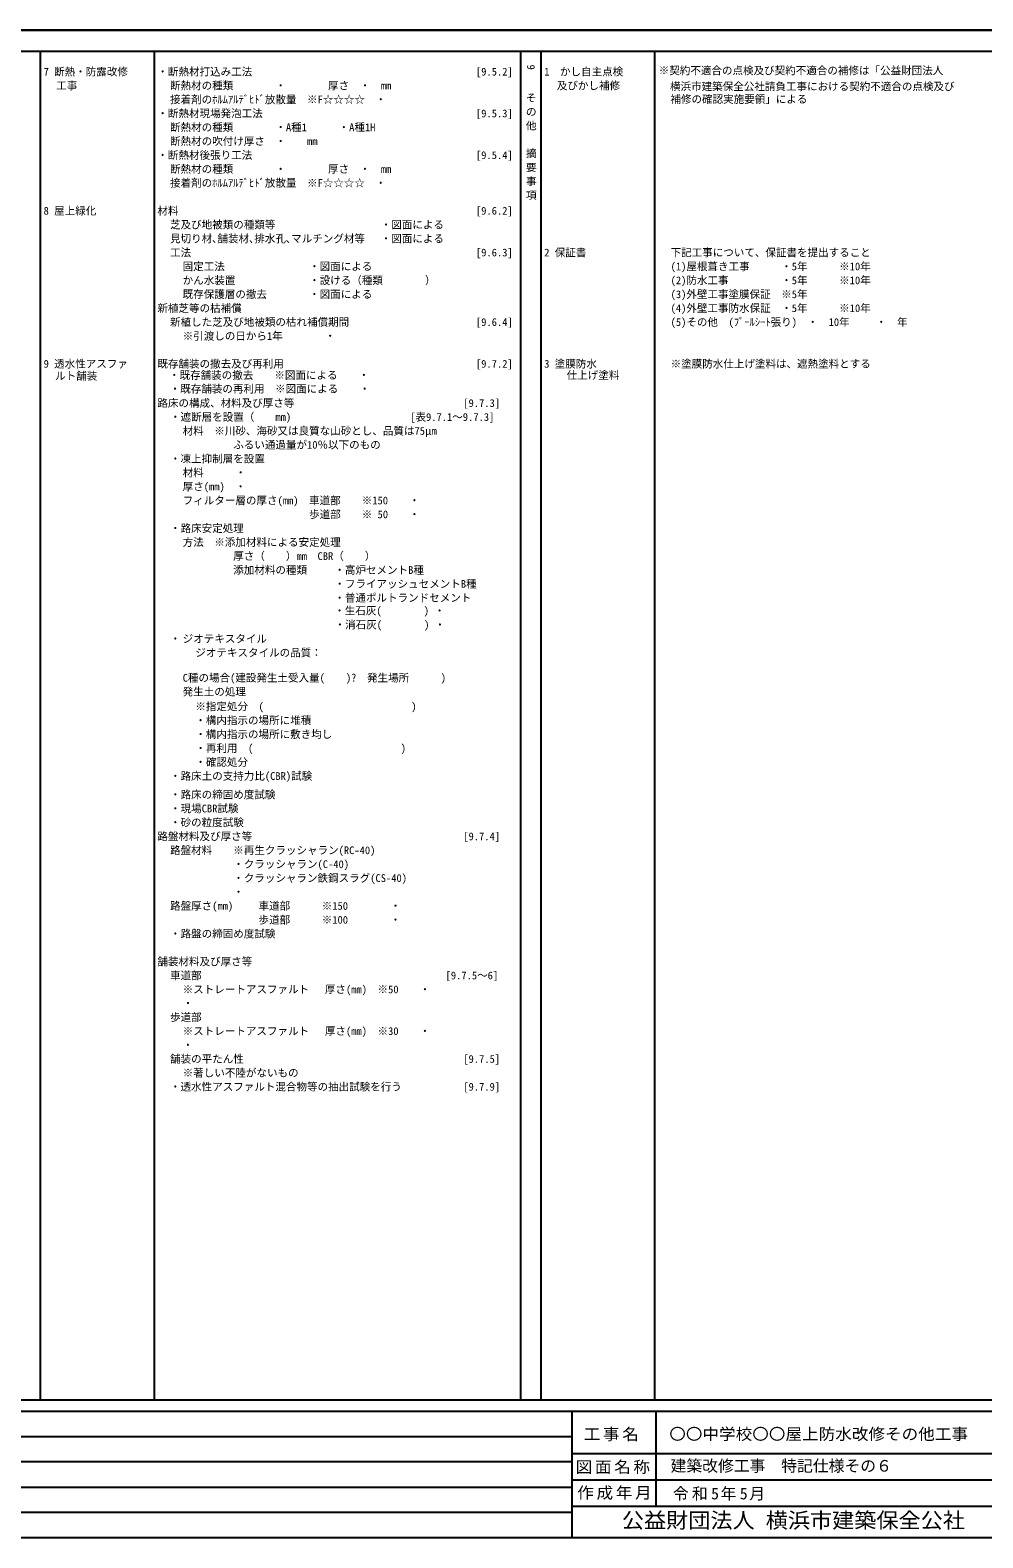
# Model space of a CAD drawing. Units: millimetres on the paper. Extents: x -205 to 375, y -229 to 143.
# Drawn here: x -1.9 to 178.9, y -143 to 143 of the extents above; entities that cross this region are included whole.
import ezdxf
from ezdxf.enums import TextEntityAlignment as Align

# ---------------------------------------------------------------- set-up
doc = ezdxf.new("R2010")
doc.units = ezdxf.units.MM
doc.layers.add('2-6', color=7, linetype='Continuous')
doc.layers.add('F-F', color=7, linetype='Continuous')
doc.styles.add('@ＭＳ ゴシック', font='')
doc.styles.add('ＭＳ ゴシック', font='')
doc.styles.get('@ＭＳ ゴシック').set_extended_font_data('@MS Gothic')
doc.styles.get('ＭＳ ゴシック').set_extended_font_data('MS Gothic')

msp = doc.modelspace()

# ---------------------------------------------------------------- linework, layer by layer
at = {"layer": '2-6'}
for p, q in [((-193.847, 139.028), (186.153, 139.028)), ((-0.009, 139.028), (-0.009, -116.861)), ((21.582, 139.028), (21.582, 73.056)), ((91.153, 139.028), (91.153, -116.861)), ((94.991, 139.028), (94.991, -116.861)), ((116.582, 139.028), (116.582, -116.861)), ((21.582, 76.162), (21.582, -116.861)), ((186.153, -116.861), (-193.847, -116.861))]:
    msp.add_line(p, q, dxfattribs=at)
at = {"layer": 'F-F'}
for p, q in [((202.925, 143), (-205, 143)), ((-205, -119), (202.925, -119)), ((100.886, -119.07), (100.886, -143)), ((116.825, -119), (116.825, -137)), ((-205, -123.8), (101.075, -123.8)), ((101.075, -128.6), (-205, -128.6)), ((101.075, -127), (202.925, -127)), ((-205, -133.4), (101.075, -133.4)), ((101.075, -132), (202.925, -132)), ((101.075, -137), (187.175, -137)), ((101.075, -138.2), (-205, -138.2))]:
    msp.add_line(p, q, dxfattribs=at)
for points in [[(202.925, -143), (-205, -143), (-205, 143)], [(-205, 143), (202.925, 143), (202.925, -143)]]:
    msp.add_lwpolyline(points, dxfattribs=at)

# ---------------------------------------------------------------- texts
at = {"layer": '2-6', "style": 'ＭＳ ゴシック'}
for s, height, p in [('7 断熱・防露改修', 1.466, (0.631, 133.95)), ('・断熱材打込み工法', 1.466, (22.222, 133.95)), ('[9.5.2]', 1.466, (82.676, 133.95)), ('1\u3000かし自主点検', 1.466, (95.631, 133.95)), ('※契約不適合の点検及び契約不適合の補修は「公益財団法人', 1.466, (117.368, 134.172)), ('工事', 1.466, (3.03, 131.312)), ('断熱材の種類\u3000\u3000\u3000\u3000・\u3000\u3000\u3000\u3000厚さ\u3000・\u3000mm', 1.466, (24.621, 131.312)), ('及びかし補修', 1.466, (98.03, 131.312)), ('横浜市建築保全公社請負工事における契約不適合の点検及び', 1.466, (119.514, 131.154)), ('接着剤のﾎﾙﾑｱﾙﾃﾞﾋﾄﾞ放散量\u3000※F☆☆☆☆\u3000・', 1.466, (24.621, 128.673)), ('補修の確認実施要領」による', 1.466, (119.581, 128.739)), ('・断熱材現場発泡工法', 1.466, (22.222, 126.034)), ('[9.5.3]', 1.466, (82.676, 126.034)), ('断熱材の種類\u3000\u3000\u3000\u3000・A種1\u3000\u3000\u3000・A種1H', 1.466, (24.621, 123.395)), ('・断熱材後張り工法', 1.466, (22.222, 118.117)), ('断熱材の吹付け厚さ\u3000・\u3000\u3000mm', 1.466, (24.621, 120.756)), ('[9.5.4]', 1.466, (82.676, 118.117)), ('断熱材の種類\u3000\u3000\u3000\u3000・\u3000\u3000\u3000\u3000厚さ\u3000・\u3000mm', 1.466, (24.621, 115.478)), ('接着剤のﾎﾙﾑｱﾙﾃﾞﾋﾄﾞ放散量\u3000※F☆☆☆☆\u3000・', 1.466, (24.621, 112.839)), ('8 屋上緑化', 1.466, (0.631, 107.562)), ('材料', 1.466, (22.222, 107.562)), ('[9.6.2]', 1.466, (82.676, 107.562)), ('芝及び地被類の種類等\u3000\u3000\u3000\u3000\u3000\u3000\u3000\u3000\u3000\u3000・図面による', 1.466, (24.621, 104.923)), ('見切り材､舗装材､排水孔､マルチング材等 \u3000・図面による', 1.466, (24.621, 102.284)), ('工法', 1.466, (24.621, 99.645)), ('[9.6.3]', 1.466, (82.676, 99.645)), ('2 保証書', 1.466, (95.631, 99.645)), ('下記工事について、保証書を提出すること', 1.466, (119.621, 99.645)), ('固定工法\u3000\u3000\u3000\u3000\u3000\u3000\u3000\u3000・図面による', 1.466, (27.02, 97.006)), ('(1)屋根葺き工事\u3000\u3000\u3000・5年\u3000\u3000\u3000※10年', 1.466, (119.621, 97.006)), ('かん水装置\u3000\u3000\u3000\u3000\u3000\u3000\u3000・設ける（種類\u3000\u3000\u3000\u3000）', 1.466, (27.02, 94.367)), ('(2)防水工事\u3000\u3000\u3000\u3000\u3000・5年\u3000\u3000\u3000※10年', 1.466, (119.621, 94.367)), ('既存保護層の撤去\u3000\u3000\u3000\u3000・図面による', 1.466, (27.02, 91.728)), ('(3)外壁工事塗膜保証\u3000※5年', 1.466, (119.621, 91.728)), ('新植芝等の枯補償', 1.466, (22.222, 89.089)), ('(4)外壁工事防水保証\u3000・5年\u3000\u3000\u3000※10年', 1.466, (119.621, 89.089)), ('新植した芝及び地被類の枯れ補償期間', 1.466, (24.621, 86.45)), ('※引渡しの日から1年\u3000\u3000\u3000\u3000・', 1.466, (27.02, 83.812)), ('[9.6.4]', 1.466, (82.676, 86.45)), ('(5)その他\u3000(ﾌﾟｰﾙｼｰﾄ張り)\u3000・\u300010年\u3000 \u3000・\u3000年', 1.466, (119.621, 86.45)), ('9 透水性アスファ', 1.466, (0.631, 78.534)), ('既存舗装の撤去及び再利用', 1.466, (22.222, 78.534)), ('[9.7.2]', 1.466, (82.676, 78.534)), ('3 塗膜防水', 1.466, (95.631, 78.534)), ('※塗膜防水仕上げ塗料は、遮熱塗料とする', 1.466, (119.621, 78.534)), ('ルト舗装', 1.466, (2.81, 76.241)), ('・既存舗装の撤去\u3000\u3000※図面による\u3000\u3000・', 1.466, (24.421, 76.378)), ('仕上げ塗料', 1.466, (99.89, 76.378)), ('・既存舗装の再利用\u3000※図面による\u3000\u3000・', 1.466, (24.557, 73.787)), ('路床の構成、材料及び厚さ等', 1.466, (22.222, 71.084)), ('[9.7.3]', 1.466, (80.277, 71.084)), ('・遮断層を設置（\u3000\u3000mm)', 1.466, (24.621, 68.445)), ('[表9.7.1～9.7.3]', 1.466, (70.202, 68.445)), ('材料\u3000※川砂、海砂又は良質な山砂とし、品質は75μm', 1.466, (27.02, 65.806)), ('ふるい通過量が10％以下のもの', 1.466, (36.616, 63.167)), ('・凍上抑制層を設置', 1.466, (24.621, 60.528)), ('材料\u3000\u3000\u3000・', 1.466, (27.02, 57.889)), ('厚さ(mm)\u3000・', 1.466, (27.02, 55.25)), ('フィルター層の厚さ(mm)\u3000車道部\u3000\u3000※150\u3000\u3000・', 1.466, (27.02, 52.612)), ('\u3000\u3000\u3000\u3000\u3000\u3000\u3000\u3000\u3000\u3000\u3000\u3000歩道部\u3000\u3000※ 50\u3000\u3000・', 1.466, (27.02, 49.973)), ('・路床安定処理', 1.466, (24.621, 47.334)), ('方法\u3000※添加材料による安定処理', 1.466, (27.02, 44.695)), ('厚さ（\u3000\u3000）mm\u3000CBR（\u3000\u3000）', 1.466, (36.616, 42.056)), ('添加材料の種類', 1.466, (36.616, 39.417)), ('・高炉セメントB種', 1.466, (55.808, 39.417)), ('・フライアッシュセメントB種', 1.466, (55.808, 36.778)), ('・普通ポルトランドセメント', 1.466, (55.808, 34.139)), ('・生石灰(\u3000\u3000\u3000\u3000) ・', 1.466, (55.787, 31.704)), ('・消石灰(\u3000\u3000\u3000\u3000) ・', 1.466, (55.855, 29.045)), ('・', 1.466, (24.621, 26.378)), ('ジオテキスタイル', 1.466, (27.02, 26.378)), ('ジオテキスタイルの品質：', 1.466, (29.419, 23.739)), ('C種の場合(建設発生土受入量(\u3000\u3000)?\u3000発生場所\u3000\u3000\u3000)', 1.466, (27.02, 18.971)), ('発生土の処理', 1.466, (27.02, 16.333)), ('※指定処分\u3000(\u3000\u3000\u3000\u3000\u3000\u3000\u3000\u3000\u3000\u3000\u3000\u3000\u3000\u3000)', 1.466, (29.419, 13.534)), ('・構内指示の場所に堆積', 1.466, (29.419, 10.895)), ('・構内指示の場所に敷き均し', 1.466, (29.419, 8.256)), ('・再利用\u3000(\u3000\u3000\u3000\u3000\u3000\u3000\u3000\u3000\u3000\u3000\u3000\u3000\u3000\u3000)', 1.466, (29.419, 5.617)), ('・確認処分', 1.466, (29.419, 2.978)), ('・路床土の支持力比(CBR)試験', 1.466, (24.621, 0.339)), ('・路床の締固め度試験', 1.466, (24.621, -3.188)), ('・現場CBR試験', 1.466, (24.621, -5.827)), ('・砂の粒度試験', 1.466, (24.621, -8.466)), ('路盤材料及び厚さ等', 1.466, (22.222, -11.105)), ('[9.7.4]', 1.466, (80.277, -11.105)), ('路盤材料', 1.466, (24.621, -13.744)), ('※再生クラッシャラン(RC-40)', 1.466, (36.616, -13.744)), ('・クラッシャラン(C-40)', 1.466, (36.616, -16.383)), ('・クラッシャラン鉄鋼スラグ(CS-40)', 1.466, (36.616, -19.022)), ('路盤厚さ(mm)', 1.466, (24.621, -24.3)), ('・', 1.466, (36.616, -21.661)), ('車道部\u3000\u3000\u3000※150\u3000\u3000\u3000\u3000・', 1.466, (41.414, -24.3)), ('歩道部\u3000\u3000\u3000※100\u3000\u3000\u3000\u3000・', 1.466, (41.414, -26.938)), ('・路盤の締固め度試験', 1.466, (24.621, -29.577)), ('舗装材料及び厚さ等', 1.466, (22.222, -34.855)), ('車道部', 1.466, (24.621, -37.494)), ('[9.7.5～6]', 1.466, (76.919, -37.494)), ('※ストレートアスファルト\u3000 厚さ(mm)\u3000※50\u3000\u3000・', 1.466, (27.02, -40.133)), ('・', 1.466, (27.02, -42.772)), ('歩道部', 1.466, (24.621, -45.411)), ('※ストレートアスファルト\u3000 厚さ(mm)\u3000※30\u3000\u3000・', 1.466, (27.02, -48.05)), ('舗装の平たん性', 1.466, (24.621, -53.327)), ('・', 1.466, (27.02, -50.688)), ('[9.7.5]', 1.466, (80.277, -53.327)), ('※著しい不陸がないもの', 1.466, (27.02, -55.966)), ('・透水性アスファルト混合物等の抽出試験を行う', 1.466, (24.621, -58.605)), ('[9.7.9]', 1.466, (80.277, -58.605)), ('建築改修工事\u3000特記仕様その６', 2.199, (119.616, -131.091))]:
    msp.add_text(s, height=height, dxfattribs=at).set_placement(p, align=Align.BOTTOM_LEFT)
at = {"layer": '2-6', "style": '@ＭＳ ゴシック'}
for s, p in [('9 ', (91.953, 136.469)), ('そ', (91.953, 131.192)), ('の', (91.953, 128.553)), ('他', (91.953, 125.914)), ('摘', (91.953, 120.636)), ('要', (91.953, 117.997)), ('事', (91.953, 115.358)), ('項', (91.953, 112.719))]:
    msp.add_text(s, height=1.466, rotation=270, dxfattribs=at).set_placement(p, align=Align.BOTTOM_LEFT)
at = {"layer": 'F-F', "style": 'ＭＳ ゴシック', "width": 1.05}
for s, height, p in [('〇〇中学校〇〇屋上防水改修その他工事', 2.199, (119.366, -125.063)), ('公益財団法人 横浜市建築保全公社', 2.933, (110.372, -142.02))]:
    msp.add_text(s, height=height, dxfattribs=at).set_placement(p, align=Align.BOTTOM_LEFT)
at = {"layer": 'F-F', "char_height": 2.199, "attachment_point": 7, "style": 'ＭＳ ゴシック'}
for s, insert in [('\\T1.16;\\W1.05;工事名', (103.13, -124.68)), ('\\T1.16;\\W1.05;図面名称', (101.6, -130.902)), ('\\T1.16;\\W1.05;作成年月', (101.906, -135.798)), ('\\T1.21;令和5年5月', (120.046, -135.945))]:
    msp.add_mtext(s, dxfattribs=dict(at, insert=insert))

doc.saveas('drawing.dxf')
